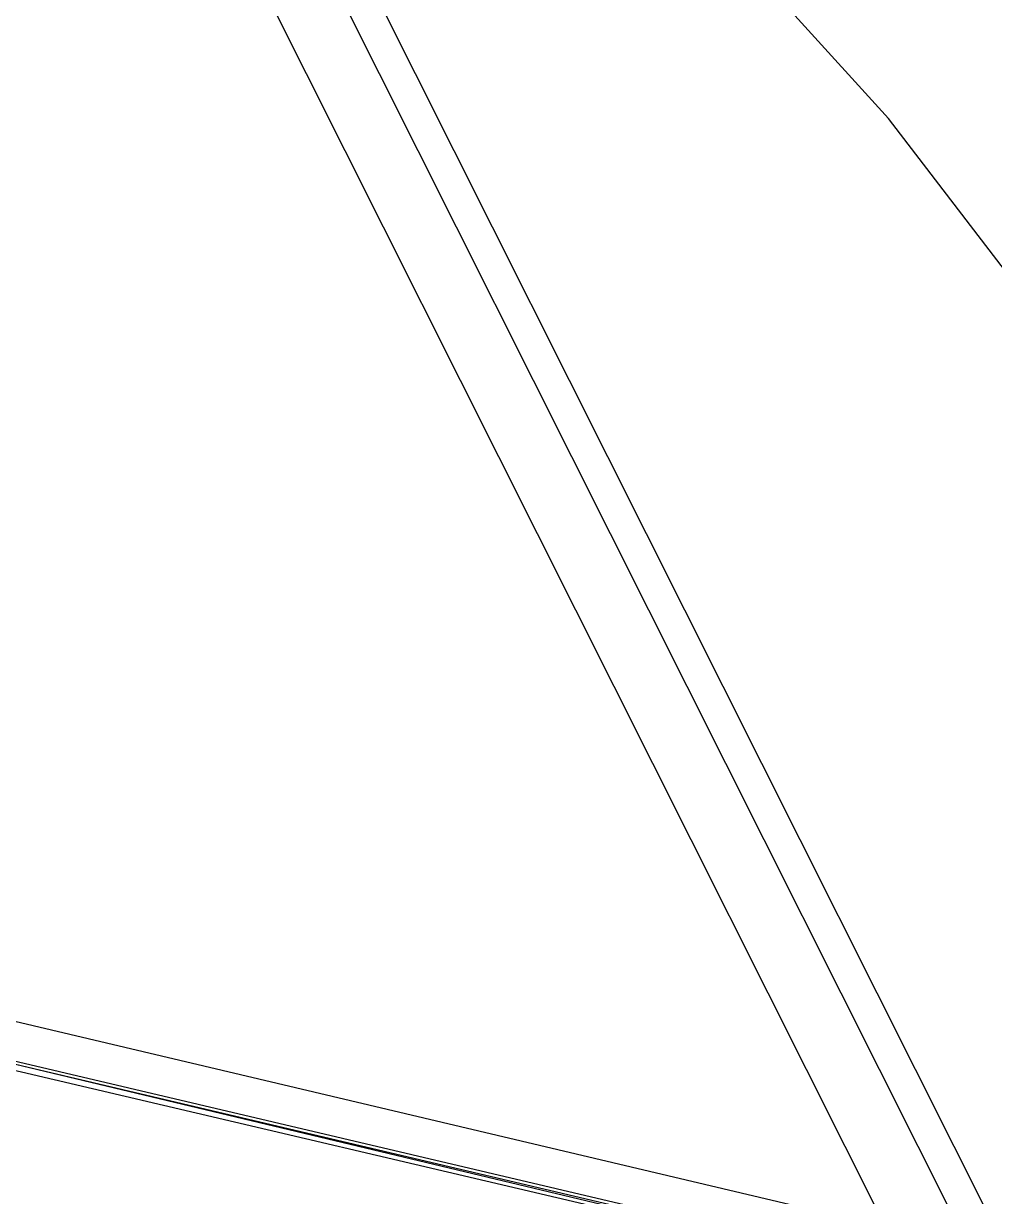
# Model space of a CAD drawing. Header units: feet. Extents: x -84 to 198, y -22 to 181.
# Drawn here: x 119.66 to 124.35, y 145.37 to 151.04 of the extents above; entities that cross this region are included whole.
import ezdxf

# ---------------------------------------------------------------- set-up
doc = ezdxf.new("R2010")
doc.units = ezdxf.units.FT
doc.layers.add('A-AREA-UNIDAD', color=30, linetype='CONTINUOUS')
doc.layers.add('A-LINEA', color=7, linetype='CONTINUOUS')

msp = doc.modelspace()

# ---------------------------------------------------------------- linework, layer by layer
at = {"layer": 'A-AREA-UNIDAD'}
msp.add_lwpolyline([(137.312, 127.8578), (134.912, 133.3689), (131.52, 139.7333), (129.52, 142.9333), (129.248, 143.0222), (129.2, 143.4133), (128.08, 145.0489), (123.84, 150.5778), (119.44, 155.4133), (116.512, 158.0978), (115.28, 158.8622), (114.448, 159.0933), (110.64, 158.5778), (107.968, 158.6133), (104.72, 159.1822)], dxfattribs=at)
at = {"layer": 'A-LINEA'}
for p, q in [((142.471, 109.1644), (118.664, 156.5455)), ((142.471, 109.1644), (118.664, 156.5455)), ((142.471, 109.1644), (118.664, 156.5455)), ((142.3125, 109.1409), (118.552, 156.4218)), ((141.9822, 109.0957), (118.3186, 156.1837))]:
    msp.add_line(p, q, dxfattribs=at)
for points in [[(110.4133, 148.3911), (124.3067, 145.1111), (120.72, 129.9644)], [(110.4133, 148.3911), (124.3067, 145.1111)], [(123.2667, 145.1644), (119.1333, 146.1378), (119.1333, 146.1244), (123.2667, 145.1511), (123.2667, 145.1644)], [(123.2667, 145.1378), (119.1333, 146.1244), (119.12, 146.1244), (119.12, 146.0978), (123.2667, 145.1244), (123.2667, 145.1378)]]:
    msp.add_lwpolyline(points, dxfattribs=at)

doc.saveas('drawing.dxf')
